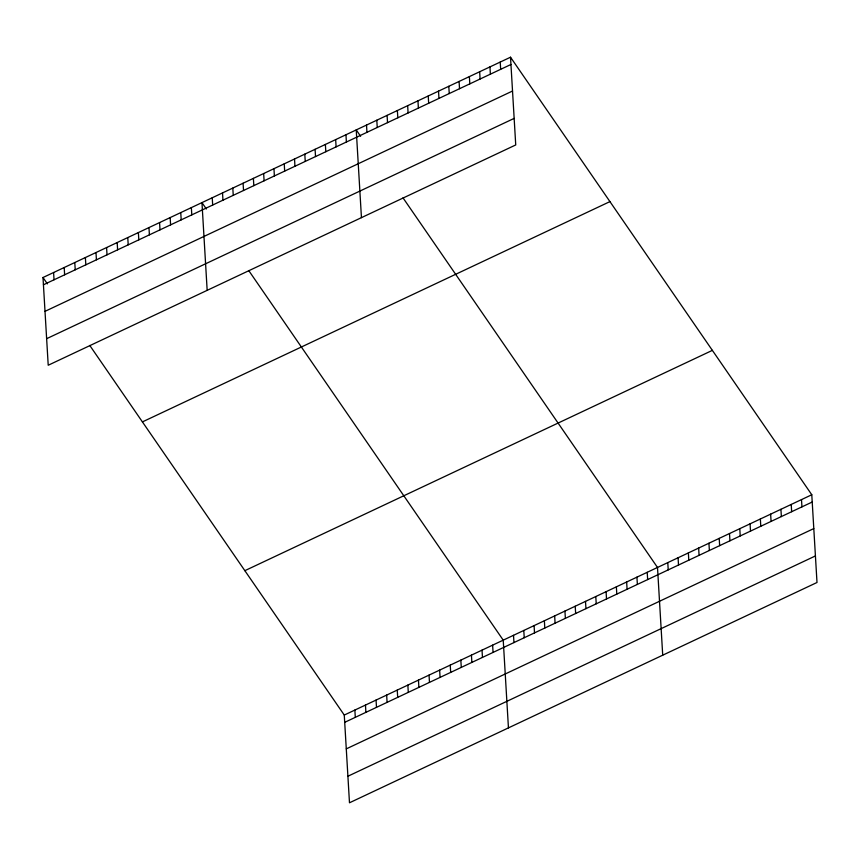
<?xml version="1.0" encoding="UTF-8"?>
<svg xmlns="http://www.w3.org/2000/svg" width="860" height="860" viewBox="0 0 860 860"><rect width="100%" height="100%" fill="white"/><g stroke="black" fill="none" stroke-linecap="round" stroke-linejoin="round"><path stroke-width="1.29" d="M510.517 57.211L515.731 144.942L48.214 365.242L43 277.511L510.517 57.211L811.786 494.758L817 582.489L349.483 802.788L344.269 715.058L89.784 345.462M43.43 284.789L510.947 64.478M45.01 311.341L512.528 91.031M46.633 338.69L514.151 118.39M142.416 421.905L609.933 201.605M244.853 570.674L712.37 350.364M344.269 715.058L811.786 494.758M344.699 722.336L812.216 502.025M346.279 748.877L813.796 528.577M347.902 776.236L815.42 555.936M360.619 136.278L356.233 129.914L361.447 217.644M403.017 197.864L657.502 567.46L662.716 655.18M206.346 208.98L201.96 202.616L207.163 290.336M248.744 270.556L503.229 640.163L508.443 727.883M43 277.511L47.386 283.886M801.499 499.606L801.939 506.873M791.221 504.454L791.651 511.721M780.934 509.292L781.364 516.57M770.646 514.14L771.076 521.418M760.358 518.988L760.788 526.266M750.07 523.837L750.511 531.104M739.793 528.685L740.224 535.952M729.506 533.533L729.936 540.8M719.218 538.381L719.648 545.649M708.93 543.219L709.371 550.497M698.653 548.067L699.083 555.345M688.365 552.916L688.795 560.193M678.078 557.764L678.508 565.031M667.79 562.612L668.22 569.879M647.225 572.308L647.655 579.575M636.938 577.146L637.367 584.424M626.65 581.994L627.08 589.272M616.362 586.842L616.803 594.109M606.085 591.691L606.515 598.958M595.797 596.539L596.227 603.806M585.509 601.387L585.939 608.654M575.222 606.236L575.652 613.503M564.934 611.073L565.375 618.351M554.657 615.921L555.087 623.199M544.369 620.769L544.799 628.037M534.082 625.618L534.511 632.885M500.23 62.06L500.66 69.327M523.794 630.466L524.224 637.733M489.953 66.908L490.383 74.175M513.517 635.314L513.947 642.581M479.665 71.756L480.095 79.023M469.377 76.605L469.807 83.871M492.629 645.15L493.06 652.417M459.089 81.442L459.519 88.72M448.802 86.29L449.242 93.568M482.03 650.149L482.46 657.416M438.525 91.138L438.955 98.406M471.43 655.137L471.871 662.404M428.237 95.987L428.667 103.254M460.842 660.136L461.272 667.403M417.949 100.835L418.379 108.102M450.242 665.124L450.672 672.391M407.661 105.683L408.091 112.95M439.643 670.123L440.073 677.39M397.374 110.521L397.815 117.798M429.043 675.111L429.473 682.388M387.097 115.369L387.527 122.647M418.454 680.109L418.885 687.376M376.809 120.217L377.239 127.495M407.855 685.097L408.285 692.375M366.521 125.066L366.951 132.332M397.255 690.096L397.685 697.363M386.656 695.084L387.086 702.362M345.957 134.762L346.387 142.029M376.056 700.083L376.497 707.35M335.669 139.61L336.099 146.877M365.468 705.071L365.898 712.349M325.381 144.448L325.811 151.725M354.868 710.07L355.298 717.337M315.093 149.296L315.523 156.574M304.805 154.144L305.246 161.422M294.529 158.993L294.958 166.26M284.241 163.841L284.671 171.108M273.953 168.689L274.383 175.956M263.665 173.537L264.095 180.804M253.388 178.375L253.818 185.652M243.1 183.223L243.53 190.501M232.813 188.071L233.243 195.349M222.525 192.919L222.955 200.186M212.237 197.768L212.678 205.035M191.361 207.604L191.791 214.882M180.761 212.603L181.191 219.87M170.162 217.591L170.592 224.869M159.573 222.589L160.003 229.856M148.974 227.577L149.403 234.855M138.374 232.576L138.804 239.843M127.774 237.564L128.204 244.842M117.175 242.563L117.616 249.83M106.586 247.551L107.016 254.829M95.987 252.55L96.417 259.817M85.387 257.538L85.817 264.815M74.788 262.536L75.228 269.803M64.199 267.524L64.629 274.802M53.599 272.523L54.029 279.79"/></g></svg>
